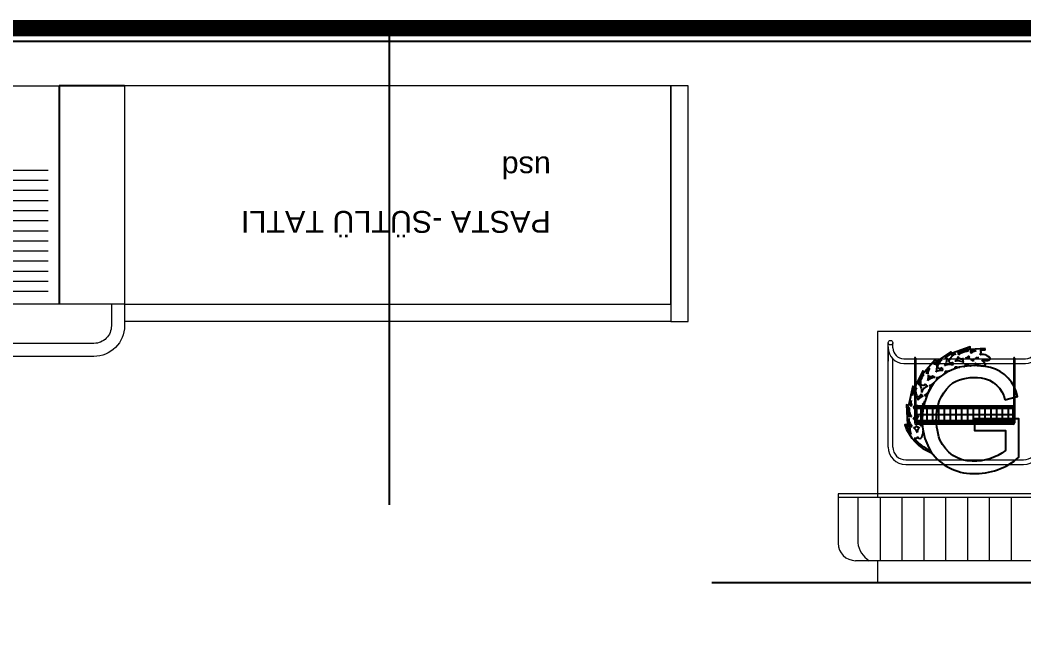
# Model space of a CAD drawing. Header units: millimetres. Extents: x 54215 to 67697, y 23496 to 56611.
# Drawn here: x 56513.3 to 56973.4, y 28310.1 to 28596.5 of the extents above; entities that cross this region are included whole.
import ezdxf

# ---------------------------------------------------------------- set-up
doc = ezdxf.new("R2010")
doc.units = ezdxf.units.MM
doc.layers.add('0 rölöve', color=7, linetype='Continuous', true_color=0xf1380e)
for name, color, linetype, lineweight in [('no3_ahsap gorunus on ince', 32, 'Continuous', 13), ('no3_duvar kaplama trimli', 8, 'Continuous', 0), ('no3_kutu profil gorunus', 8, 'Continuous', 0), ('no3_kutuprofil kesit', 74, 'Continuous', 18), ('no3_lejand', 255, 'Continuous', 13), ('no3_paslanmaz gorunus arka', 173, 'Continuous', 13), ('t_yazı', 154, 'Continuous', 25)]:
    doc.layers.add(name, color=color, linetype=linetype, lineweight=lineweight)
doc.styles.get("Standard").update_dxf_attribs({"font": 'arial.ttf'})

# ---------------------------------------------------------------- blocks, each defined once
blk = doc.blocks.new('dolaplar')
for p, q in [((4102.48, 2673.46), (4102.48, 2773.46)), ((4072.48, 2673.46), (4102.48, 2673.46))]:
    blk.add_line(p, q)
at = {"layer": 'no3_ahsap gorunus on ince'}
for points in [[(4072.48, 2773.46), (4072.48, 2783.46, -0.414214), (4086.48, 2797.46), (4352.56, 2797.46)], [(4078.48, 2773.46), (4078.48, 2783.46, -0.414214), (4086.48, 2791.46), (4352.56, 2791.46)]]:
    blk.add_lwpolyline(points, format="xyb", dxfattribs=at)
for points in [[(3822.07, 2781.46), (3814.07, 2781.46), (3814.07, 2673.46), (3822.07, 2673.46)], [(4102.48, 2673.46), (4072.48, 2673.46), (4072.48, 2773.46), (4102.48, 2773.46)]]:
    blk.add_lwpolyline(points, close=True, dxfattribs=at)
blk.add_lwpolyline([(3822.07, 2773.46), (3822.07, 2781.46), (4072.48, 2781.46)], dxfattribs=at)
at = {"layer": 'no3_paslanmaz gorunus arka'}
for p, q in [((4141.31, 2767.57), (4107.5, 2767.57)), ((4141.31, 2762.94), (4107.5, 2762.94)), ((4141.31, 2758.32), (4107.5, 2758.32)), ((4141.31, 2753.69), (4107.5, 2753.69)), ((4141.31, 2749.06), (4107.5, 2749.06)), ((4141.31, 2744.44), (4107.5, 2744.44)), ((4141.31, 2739.81), (4107.5, 2739.81)), ((4141.31, 2735.18), (4107.5, 2735.18)), ((4141.31, 2730.55), (4107.5, 2730.55)), ((4141.31, 2725.93), (4107.5, 2725.93)), ((4141.31, 2721.3), (4107.5, 2721.3)), ((4141.31, 2716.67), (4107.5, 2716.67)), ((4141.31, 2712.05), (4107.5, 2712.05))]:
    blk.add_line(p, q, dxfattribs=at)
for points in [[(3822.07, 2673.46), (4072.48, 2673.46), (4072.48, 2773.46), (3822.07, 2773.46)], [(4102.48, 2773.46), (4182.48, 2773.46), (4182.48, 2673.46), (4102.48, 2673.46)]]:
    blk.add_lwpolyline(points, close=True, dxfattribs=at)
at = {"layer": 't_yazı', "char_height": 10, "width": 307.9126, "attachment_point": 7}
for s, insert in [('PASTA -SÜTLÜ TATLI', (3877.05, 2730.62)), ('usd', (3877.05, 2705.65))]:
    blk.add_mtext(s, dxfattribs=dict(at, insert=insert))
blk = doc.blocks.new('ggggggg')
blk.add_line((13801.05, 8892.88), (13801.05, 8893.82))
for points in [[(13800.99, 8893.82), (13792.43, 8893.26), (13792.43, 8894.79), (13782.2, 8891.15), (13781.37, 8891.98), (13773.22, 8886.52), (13772.23, 8887.13), (13766.16, 8880.24), (13765.28, 8881.11), (13760.55, 8871.29), (13759.5, 8872.34), (13757.06, 8861.08), (13755.91, 8861.64), (13756.56, 8850.19), (13754.9, 8850.19, 0.220257), (13770.56, 8833.91, 0.220257)], [(13795.79, 8892.55, 0.069039), (13793.73, 8891.72, 0.040908), (13792.94, 8891.08)], [(13797.92, 8890.3, 0.016416), (13798.57, 8891.11, 0.459413), (13798.11, 8892.69)], [(13776.43, 8882.84, -0.04629), (13775.45, 8882.31, -0.634212), (13773.91, 8883.95, -0.147354), (13776.23, 8887.42)], [(13777.87, 8888.55, -0.631872), (13779.13, 8887.56, -0.124464), (13777.7, 8883.97, -0.003851), (13777.64, 8883.9, -0.003851)], [(13782.54, 8885.81, -0.040122), (13781.65, 8885.47, -0.634112), (13780.43, 8887.14, -0.147462), (13783.11, 8890.27, -0.018992), (13784.14, 8890.85, -0.018992)], [(13785.53, 8889.19, -0.090605), (13784.04, 8886.83, -0.020964), (13783.67, 8886.51, -0.020964)], [(13785.21, 8891.23, -0.480552), (13785.85, 8890.18)], [(13788.61, 8887.92, -0.078564), (13786.67, 8887.88, -0.335303), (13785.53, 8889.19)], [(13785.86, 8890.21, -0.052252), (13786.08, 8890.42, -0.147162), (13789.93, 8892.28, -0.02465), (13791.5, 8892.42, -0.02465)], [(13788.61, 8887.92, 0.480955), (13788.65, 8885.82, 0.002449), (13788.71, 8885.78, 0.002449)], [(13791.83, 8889.67, -0.07874), (13789.74, 8888.25)], [(13792.15, 8887.88, 0.004628), (13792.01, 8887.93, 0.094733), (13789.74, 8888.25)], [(13791.83, 8889.67, 0.358645), (13792.15, 8887.88, 0.333241)], [(13792.35, 8892.32, -0.356992), (13792.94, 8891.08)], [(13792.77, 8887.56, 0.122601), (13793.47, 8887.58, 0.040541), (13794.63, 8887.9)], [(13794.27, 8886.48, 0.058169), (13792.77, 8887.56, 0.058169)], [(13794.63, 8887.9, 0.326243), (13794.27, 8886.48, 0.326243)], [(13795.19, 8885.49, 0.120364), (13798.3, 8884.04, 0.031671), (13800.28, 8883.81, 0.631872), (13800.92, 8885.28, 0.084685), (13799.04, 8887.15)], [(13795.27, 8888.18, 0.052946), (13796.61, 8889.01)], [(13797.02, 8888.06, 0.073029), (13795.27, 8888.18, 0.073029)], [(13796.61, 8889.01, 0.216481), (13797.02, 8888.06)], [(13799.04, 8887.15, 0.0816), (13801.37, 8886.9, 0.031671), (13803.34, 8887.19, 0.631872), (13803.59, 8888.77, 0.124464), (13800.11, 8890.43, 0.091821), (13797.92, 8890.3, 0.091821)], [(13812.34, 8864.42), (13819.49, 8866.34, 0.293879), (13804.06, 8882.95, 0.102442), (13788.87, 8883.52, 0.185058), (13771.64, 8874.09, 0.140955), (13765.13, 8856.2, 0.170417), (13770.13, 8834.51, 0.241576), (13793.9, 8822.17, 0.190436), (13820.39, 8831.59), (13820.39, 8853.57), (13794.98, 8853.57), (13794.98, 8846.82), (13812.68, 8846.82), (13812.68, 8835.31, -0.167428), (13793.63, 8829.2, -0.293645), (13775.12, 8841.49, -0.11009), (13773.15, 8856.41, -0.216265), (13782.54, 8874.13, -0.158132), (13798.66, 8877.03, -0.321828), (13812.34, 8864.42, 5.251782)], [(13768.31, 8879.24, -0.015222), (13768.32, 8879.34, -0.10387), (13769.22, 8882.3, -0.10387)], [(13771.63, 8885.04, -0.529784), (13773.26, 8883.94, -0.112395), (13772.75, 8880.35, -0.112395)], [(13776.81, 8881.27, 0.104823), (13773.58, 8880.81, 0.039552), (13772.75, 8880.35, 0.039552)], [(13776.43, 8882.84, 0.33361), (13776.81, 8881.27, 0.33361)], [(13782.45, 8884.36, 0.100534), (13779.28, 8884.53, 0.072015), (13777.64, 8883.9, 0.072015)], [(13778.04, 8880.9, 0.09482), (13780.79, 8881.12)], [(13782.54, 8885.81, 0.321251), (13782.45, 8884.36, 0.321251)], [(13782.75, 8881.96, 0.013505), (13783.49, 8882.39, 0.309294), (13783.87, 8883.44, 0.309294)], [(13788.71, 8885.78, 0.102296), (13785.63, 8886.76, 0.081529), (13783.67, 8886.51, 0.081529)], [(13783.87, 8883.44, 0.090699), (13786.49, 8883.09)], [(13788.74, 8883.5, 0.006964), (13789.17, 8883.63, 0.471715), (13789.64, 8885.08, 0.471715)], [(13789.64, 8885.08, 0.104172), (13792.48, 8884.03, 0.007197), (13792.93, 8883.98)], [(13794.91, 8884.04, 0.481871), (13795.12, 8885.57)], [(13766.85, 8873.48, -0.037605), (13766.18, 8872.85, -0.634299), (13764.08, 8874.08, -0.147255), (13765.36, 8878.11, -0.018166), (13766.06, 8879.02)], [(13767.1, 8879.9, -0.364509), (13768.31, 8879.24)], [(13768.4, 8878.55, -0.081247), (13768, 8875.41, -0.081247)], [(13772.42, 8877.27, 0.124491), (13768.79, 8876.11, 0.044523), (13768, 8875.41, 0.044523)], [(13771.27, 8878.27, -0.03204), (13770.63, 8877.77, -0.466736), (13768.4, 8878.55)], [(13771.27, 8878.27, 0.346555), (13772.26, 8877.26)], [(13772.87, 8875.44, 0.012021), (13773.31, 8876.05, 0.374024), (13773.09, 8877.19, 0.374024)], [(13773.09, 8877.19, 0.093762), (13775.67, 8877.96)], [(13777.59, 8879.33, 0.009385), (13778.03, 8879.72, 0.377518), (13778.04, 8880.9, 0.377518)], [(13761.68, 8867.25, -0.140606), (13761.55, 8871.18, -0.001662), (13761.58, 8871.28)], [(13762.61, 8873.42, -0.402184), (13763.61, 8872.99, -0.124491), (13764.59, 8869.31, -0.03173), (13764.49, 8868.56)], [(13768.13, 8872.34, 0.106038), (13765.47, 8870.45, 0.090467), (13764.49, 8868.56)], [(13766.19, 8866.93, 0.143993), (13768.99, 8869.82, 0.031589), (13769.75, 8871.64, 0.422413), (13769.16, 8872.6)], [(13766.85, 8873.48, 0.399654), (13768.13, 8872.34, 0.399654)], [(13769.16, 8872.6, 0.097901), (13771.59, 8874.01)], [(13759.06, 8861.18, -0.060546), (13758.95, 8861.48, -0.088005), (13758.65, 8864.03, -0.088005)], [(13759.27, 8866.85, -0.013271), (13759.61, 8867.62, -0.631445), (13761.57, 8867.49, -0.008143), (13761.68, 8867.25, -0.008143)], [(13764.34, 8867.95, -0.05857), (13763.77, 8866.68, -0.5228), (13761.9, 8866.72, -0.5228)], [(13761.9, 8866.72, -0.079694), (13762.39, 8864.21, -0.079694)], [(13765.55, 8866.69, 0.109171), (13762.74, 8864.71, 0.024725), (13762.39, 8864.21, 0.024725)], [(13764.34, 8867.95, 0.465231), (13765.55, 8866.69, 0.465231)], [(13767.36, 8866.23, 0.399621), (13766.19, 8866.93)], [(13758.79, 8854.83, -0.137994), (13757.66, 8858.58, -0.0182), (13757.7, 8859.73)], [(13757.99, 8860.97, -0.340556), (13759.06, 8861.18)], [(13761.64, 8861.48, -0.02567), (13761.32, 8860.94, -0.34555), (13759.71, 8860.55, -0.34555)], [(13759.71, 8860.55, -0.107177), (13761.28, 8857.6, -0.000846), (13761.28, 8857.58, -0.000846)], [(13763, 8860.62, 0.066929), (13761.73, 8858.95, 0.05998), (13761.28, 8857.58, 0.05998)], [(13761.64, 8861.48, 0.332611), (13763, 8860.62, 0.332611)], [(13763.9, 8856.09, 0.108056), (13765.41, 8858.79)], [(13765.1, 8861.91, 0.077245), (13766.49, 8863.68)], [(13765.82, 8861.09, 0.34382), (13765.1, 8861.91)], [(13757.29, 8853.78), (13757.55, 8849.26), (13756.25, 8849.26, 0.050355), (13758.68, 8844.64, 0.050355)], [(13757.25, 8854.53, -0.590539), (13758.54, 8855.01, -0.009867), (13758.79, 8854.83)], [(13759.25, 8849.07, -0.137426), (13757.48, 8852.48, -0.021018), (13757.29, 8853.78)], [(13761.35, 8855.68, -0.03727), (13761.18, 8854.8, -0.389345), (13759.68, 8854.04, -0.389345)], [(13759.68, 8854.04, -0.075658), (13761.03, 8852.12, -0.03235), (13761.27, 8851.4, -0.03235)], [(13762.79, 8855.17, 0.098941), (13761.39, 8852.43, 0.043033), (13761.27, 8851.4, 0.043033)], [(13761.35, 8855.68, 0.343057), (13762.79, 8855.17, 0.343057)], [(13763.73, 8849.44, 0.113386), (13764.92, 8852.45)], [(13764.97, 8854.35, 0.016603), (13764.88, 8855.39, 0.390321), (13763.9, 8856.09, 0.390321)], [(13758.68, 8844.64, -0.062279), (13758.13, 8846.35, -0.031671), (13757.92, 8848.33, -0.56104), (13759.25, 8849.07, -0.56104)], [(13761.46, 8849.72, -0.013351), (13761.44, 8849.41, -0.46209), (13759.94, 8848.53, -0.46209)], [(13759.94, 8848.53, -0.102272), (13761.86, 8845.99, -0.011798), (13761.96, 8845.72)], [(13761.46, 8849.72, 0.004221), (13761.48, 8849.63, 0.459188), (13763.25, 8848.97, 0.459188)], [(13763.25, 8848.97, 0.111944), (13761.96, 8845.74, 0.001029), (13761.96, 8845.72)], [(13765.11, 8848.97, 0.002102), (13765.08, 8849.1, 0.453534), (13763.84, 8849.61, 0.453534)], [(13762.24, 8843.35, -0.006066), (13762.23, 8843.21, -0.526215), (13760.35, 8842.39)], [(13760.35, 8842.39, 0.113888), (13769.64, 8835.32)], [(13762.24, 8843.35, 0.016836), (13762.38, 8842.97, 0.634212), (13764.63, 8843.05, 0.122163), (13765.47, 8846.43)]]:
    blk.add_lwpolyline(points, format="xyb")
for points in [[(13791.5, 8892.42), (13791.5, 8893.46), (13785.21, 8891.23)], [(13795.79, 8892.55), (13792.35, 8892.32)], [(13801.05, 8892.88), (13798.11, 8892.69)], [(13776.2, 8887.39), (13773.25, 8885.41), (13772.41, 8885.92), (13771.63, 8885.04)], [(13784.14, 8890.85), (13781.96, 8890.08), (13781.25, 8890.78), (13778, 8888.6)], [(13769.22, 8882.3), (13767.1, 8879.9)], [(13766.06, 8879.02), (13765.55, 8879.52), (13762.61, 8873.42)], [(13761.58, 8871.28), (13760.82, 8869.7), (13760.05, 8870.47), (13759.27, 8866.85)], [(13758.65, 8864.03), (13757.99, 8860.97)], [(13757.72, 8859.72), (13756.93, 8860.1), (13757.25, 8854.53)]]:
    blk.add_lwpolyline(points)
blk = doc.blocks.new('art')
blk.add_lwpolyline([(12136.04, 8499.44), (12135.7, 8499.44), (12135.7, 8499.44), (12136.04, 8499.44)], close=True)
at = {"layer": 'no3_kutu profil gorunus'}
for p, q in [((12135.88, 8498.89), (12135.88, 8492.08)), ((12136.18, 8498.88), (12136.18, 8492.1)), ((12136.33, 8498.5), (12180.02, 8498.5)), ((12136.33, 8498.2), (12180.02, 8498.2)), ((12136.33, 8495.7), (12180.02, 8495.7)), ((12136.33, 8495.4), (12180.02, 8495.4)), ((12137.95, 8498.84), (12137.95, 8492.08)), ((12138.25, 8498.84), (12138.25, 8492.08)), ((12140.62, 8498.84), (12140.62, 8492.08)), ((12140.92, 8498.84), (12140.92, 8492.08)), ((12143.28, 8498.84), (12143.28, 8492.08)), ((12143.58, 8498.84), (12143.58, 8492.08)), ((12145.95, 8498.84), (12145.95, 8492.08)), ((12146.25, 8498.84), (12146.25, 8492.08)), ((12148.61, 8498.84), (12148.61, 8492.08)), ((12148.91, 8498.84), (12148.91, 8492.08)), ((12151.27, 8498.84), (12151.27, 8492.08)), ((12151.57, 8498.84), (12151.57, 8492.08)), ((12153.94, 8498.84), (12153.94, 8492.08)), ((12154.24, 8498.84), (12154.24, 8492.08)), ((12156.6, 8498.84), (12156.6, 8492.08)), ((12156.9, 8498.84), (12156.9, 8492.08)), ((12159.27, 8498.84), (12159.27, 8492.08)), ((12159.57, 8498.84), (12159.57, 8492.08)), ((12161.93, 8498.84), (12161.93, 8492.08)), ((12162.23, 8498.84), (12162.23, 8492.08)), ((12164.59, 8498.84), (12164.59, 8492.08)), ((12164.89, 8498.84), (12164.89, 8492.08)), ((12167.26, 8498.84), (12167.26, 8492.08)), ((12167.56, 8498.84), (12167.56, 8492.08)), ((12169.92, 8498.84), (12169.92, 8492.08)), ((12170.22, 8498.84), (12170.22, 8492.08)), ((12172.59, 8498.84), (12172.59, 8492.08)), ((12172.89, 8498.84), (12172.89, 8492.08)), ((12175.25, 8498.84), (12175.25, 8492.08)), ((12175.55, 8498.84), (12175.55, 8492.08)), ((12177.91, 8498.84), (12177.91, 8492.08)), ((12178.21, 8498.84), (12178.21, 8492.08)), ((12180.02, 8498.89), (12180.02, 8492.08)), ((12180.32, 8498.88), (12180.32, 8492.1)), ((12136.3, 8491.93), (12179.94, 8491.93)), ((12136.33, 8492.9), (12180.02, 8492.9)), ((12136.33, 8492.6), (12180.02, 8492.6)), ((12136.34, 8491.63), (12179.96, 8491.63))]:
    blk.add_line(p, q, dxfattribs=at)
at = {"layer": 'no3_kutuprofil kesit'}
for p, q in [((12123.11, 8526.03), (12123.11, 8528.43)), ((12125.21, 8528.43), (12125.21, 8528.03)), ((12125.21, 8528.43), (12125.21, 8528.03)), ((12125.21, 8526.03), (12125.21, 8528.23)), ((12191.01, 8526.03), (12191.01, 8528.43)), ((12193.11, 8526.43), (12193.11, 8528.43)), ((12123.11, 8480.57), (12123.11, 8526.43)), ((12123.11, 8526.43), (12123.11, 8519.93)), ((12193.11, 8480.57), (12193.11, 8526.43)), ((12125.21, 8480.57), (12125.21, 8520.99)), ((12130.21, 8521.03), (12186.01, 8521.03)), ((12130.21, 8518.93), (12186.01, 8518.93)), ((12135.1, 8521.33), (12135.1, 8491.68)), ((12135.7, 8521.33), (12135.7, 8491.68)), ((12180.52, 8521.33), (12180.52, 8491.68)), ((12181.12, 8521.33), (12181.12, 8491.68)), ((12191.01, 8480.57), (12191.01, 8520.99)), ((12180.18, 8499.44), (12136.04, 8499.44)), ((12180.18, 8498.84), (12136.04, 8498.84)), ((12135.9, 8491.48), (12180.32, 8491.48)), ((12180.32, 8490.88), (12135.9, 8490.88)), ((12180.18, 8492.08), (12136.04, 8492.08)), ((12180.18, 8491.48), (12136.04, 8491.48)), ((12131.11, 8474.67), (12185.11, 8474.67)), ((12131.11, 8472.57), (12185.11, 8472.57))]:
    blk.add_line(p, q, dxfattribs=at)
for centre, radius in [((12124.16, 8528.43), 1.05), ((12192.06, 8528.43), 1.05), ((12136.04, 8499.14), 0.3), ((12180.18, 8499.14), 0.3), ((12136.33, 8498.35), 0.15), ((12136.33, 8495.55), 0.15), ((12179.89, 8498.35), 0.15), ((12179.89, 8495.55), 0.15), ((12136.04, 8491.78), 0.3), ((12136.33, 8492.75), 0.15), ((12138.1, 8492.08), 0.15), ((12140.78, 8492.08), 0.15), ((12143.42, 8492.08), 0.15), ((12146.1, 8492.08), 0.15), ((12148.77, 8492.08), 0.15), ((12151.41, 8492.08), 0.15), ((12154.09, 8492.08), 0.15), ((12156.76, 8492.08), 0.15), ((12159.4, 8492.08), 0.15), ((12162.09, 8492.08), 0.15), ((12164.73, 8492.08), 0.15), ((12167.41, 8492.08), 0.15), ((12170.08, 8492.08), 0.15), ((12172.72, 8492.08), 0.15), ((12175.41, 8492.08), 0.15), ((12178.05, 8492.08), 0.15), ((12179.89, 8492.75), 0.15), ((12180.18, 8491.78), 0.3)]:
    blk.add_circle(centre, radius, dxfattribs=at)
for centre, radius, start, end in [((12130.21, 8526.03), 7.1, 180, 270), ((12130.21, 8526.03), 5, 180, 270), ((12186.01, 8526.03), 5, 270, 0), ((12186.01, 8526.03), 7.1, 270, 0), ((12135.4, 8521.33), 0.3, 0, 180), ((12180.82, 8521.33), 0.3, 0, 180), ((12135.9, 8491.68), 0.8, 180, 270), ((12135.9, 8491.68), 0.2, 180, 270), ((12180.32, 8491.68), 0.2, 270, 0), ((12180.32, 8491.68), 0.8, 270, 0), ((12131.11, 8480.57), 8, 180, 270), ((12131.11, 8480.57), 5.9, 180, 270), ((12185.11, 8480.57), 8, 270, 0), ((12185.11, 8480.57), 5.9, 270, 0)]:
    blk.add_arc(centre, radius, start, end, dxfattribs=at)

msp = doc.modelspace()

# ---------------------------------------------------------------- hatches: boundary and pattern name
at = {"layer": 'no3_duvar kaplama trimli'}
h = msp.add_hatch(dxfattribs=at)
h.set_pattern_fill('_USER', color=256, scale=10, angle=90, pattern_type=0)
h.set_pattern_definition([(90, (44657.669, 19913.574), (-10, 6e-16), [])])
h.paths.add_polyline_path([(56986.235, 28377.821), (56906.235, 28377.821), (56906.235, 28348.689), (56986.235, 28348.689)])

# ---------------------------------------------------------------- linework, layer by layer
for p, q in [((56682.463, 28591.283), (56682.463, 28374.318)), ((56830.398, 28338.689), (57296.518, 28338.689))]:
    msp.add_line(p, q)
at = {"layer": 'no3_ahsap gorunus on ince'}
for p, q in [((56888.235, 28377.82), (56906.235, 28377.821)), ((56888.235, 28377.82), (56888.235, 28356.689)), ((56906.235, 28377.821), (56986.235, 28377.821)), ((56906.235, 28348.689), (56896.235, 28348.689)), ((56986.235, 28348.689), (56906.235, 28348.689))]:
    msp.add_line(p, q, dxfattribs=at)
msp.add_lwpolyline([(56906.235, 28348.689), (56906.235, 28338.689), (56986.235, 28338.689), (56986.235, 28453.689), (56906.235, 28453.689), (56906.235, 28377.821)], dxfattribs=at)
msp.add_arc((56896.235, 28356.689), 8, 180, 270, dxfattribs=at)
at = {"layer": 'no3_duvar kaplama trimli'}
msp.add_line((56897.235, 28377.82), (56897.235, 28356.812), dxfattribs=at)
msp.add_arc((56908.696, 28358.497), 11.584, 188.36068, 237.85251, dxfattribs=at)
at = {"layer": 'no3_kutuprofil kesit'}
msp.add_lwpolyline([(56888.235, 28377.82), (57149.107, 28377.82), (57149.107, 28379.32), (56888.235, 28379.32)], close=True, dxfattribs=at)
at = {"layer": 'no3_lejand', "color": 1, "const_width": 7.466}
msp.add_lwpolyline([(58460.835, 28012.793), (54731.633, 28012.793), (54731.633, 28592.793), (58460.835, 28592.793), (58460.835, 28277.173, -0.4142136), (58450.8, 28267.139), (58299.278, 28267.139, 0.4142136), (58295.264, 28263.125), (58295.264, 28165.59, 0.4142136), (58299.278, 28161.576), (58450.8, 28161.576, -0.4142136), (58460.835, 28151.541), (58460.835, 28012.793)], format="xyb", dxfattribs=at)
at = {"layer": 'no3_lejand', "color": 252, "const_width": 0.854}
msp.add_lwpolyline([(58454.814, 28277.173, -0.4142136), (58450.8, 28273.159), (58299.278, 28273.159, 0.4142136), (58289.243, 28263.125), (58289.243, 28165.59, 0.4142136), (58299.278, 28155.555), (58450.8, 28155.555, -0.4142136), (58454.814, 28151.541), (58454.814, 28018.813), (54737.654, 28018.813), (54737.654, 28586.772), (58454.814, 28586.772), (58454.814, 28277.173)], format="xyb", dxfattribs=at)

# ---------------------------------------------------------------- block references
msp.add_blockref('art', (44788.124, 19920.221))
at = {"xscale": 0.8, "yscale": 0.8, "zscale": 0.8}
msp.add_blockref('ggggggg', (45914.852, 21330.879), dxfattribs=at)
at = {"layer": '0 rölöve', "rotation": 180}
msp.add_blockref('dolaplar', (60633.607, 31239.782), dxfattribs=at)

doc.saveas('drawing.dxf')
